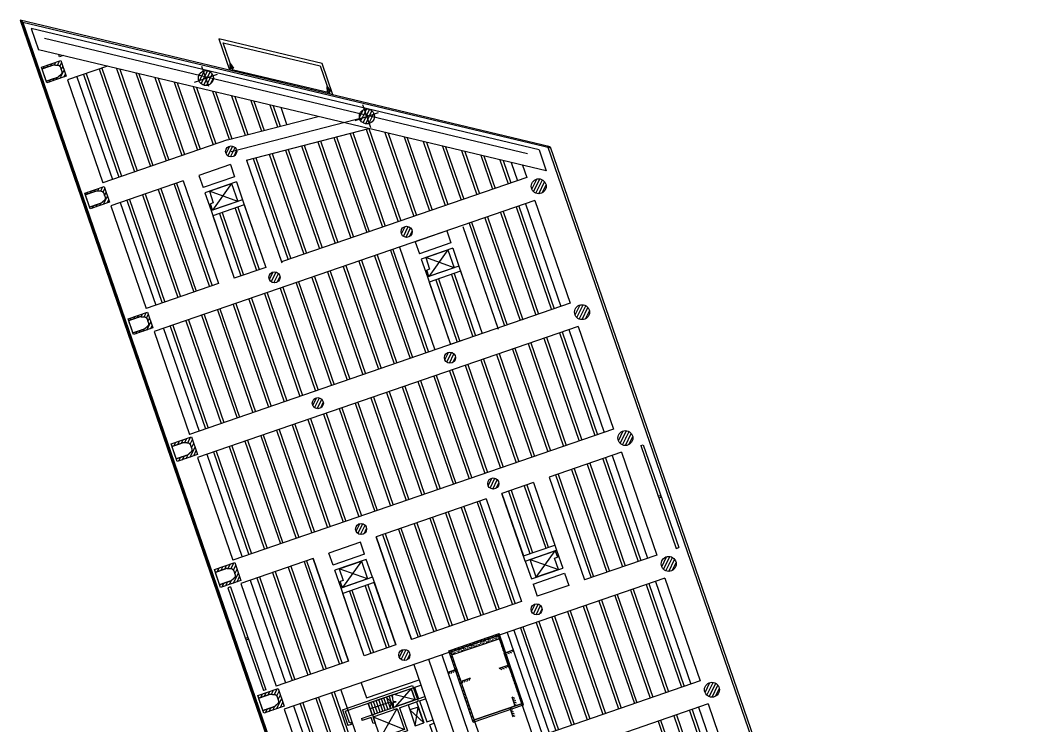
# Model space of a CAD drawing. Extents: x 809435 to 809704, y 818709 to 819364.
# Drawn here: x 809434.7 to 809526.1, y 819300.2 to 819363.8 of the extents above; entities that cross this region are included whole.
import ezdxf

# ---------------------------------------------------------------- set-up
doc = ezdxf.new("R2010")
doc.units = 0
for name, color, linetype in [('Lift', 7, 'Continuous'), ('MAJ025__', 7, 'Continuous'), ('MMH025__', 7, 'Continuous'), ('MMH040_S', 7, 'Continuous'), ('MMH050_', 7, 'Continuous'), ('MMH053__', 7, 'Continuous'), ('MMH060_1', 7, 'Continuous'), ('MMH060__', 7, 'Continuous'), ('MMH280__', 7, 'Continuous'), ('MMH281__', 7, 'Continuous'), ('MMH281_U', 7, 'Continuous'), ('MMH282__', 7, 'Continuous'), ('MMH283__', 7, 'Continuous'), ('MMH296_1', 7, 'Continuous'), ('MMH_050_General_Symbols_(Grouped)', 7, 'Continuous')]:
    doc.layers.add(name, color=color, linetype=linetype)

msp = doc.modelspace()

# ---------------------------------------------------------------- linework, layer by layer
at = {"layer": 'Lift'}
for p, q in [((809482.501, 819352.396), (809434.718, 819363.791)), ((809434.718, 819363.791), (809486.898, 819212.251)), ((809434.941, 819363.604), (809472.739, 819253.832)), ((809482.551, 819352.251), (809434.941, 819363.604)), ((809461.953, 819359.887), (809452.62, 819362.112)), ((809452.62, 819362.112), (809453.586, 819359.309)), ((809462.919, 819357.083), (809461.953, 819359.887)), ((809482.501, 819352.396), (809526.108, 819225.752))]:
    msp.add_line(p, q, dxfattribs=at)
at = {"layer": 'MAJ025__'}
for centre in [(809492.379, 819320.852), (809455.164, 819308.038)]:
    msp.add_circle(centre, 0.104, dxfattribs=at)
at = {"layer": 'MMH025__'}
for p, q in [((809453.874, 819359.24), (809453.005, 819361.764)), ((809453.005, 819361.764), (809461.762, 819359.676)), ((809462.598, 819357.245), (809453.841, 819359.333)), ((809461.762, 819359.676), (809462.631, 819357.152))]:
    msp.add_line(p, q, dxfattribs=at)
for points in [[(809453.667, 819359.38), (809453.646, 819359.902), (809453.95, 819359.478), (809453.667, 819359.38)], [(809462.424, 819357.292), (809462.403, 819357.814), (809462.707, 819357.39), (809462.424, 819357.292)]]:
    msp.add_lwpolyline(points, dxfattribs=at)
for points in [[(809453.646, 819359.902), (809453.95, 819359.478), (809453.667, 819359.38)], [(809462.403, 819357.814), (809462.707, 819357.39), (809462.424, 819357.292)]]:
    msp.add_lwpolyline(points, close=True, dxfattribs=at)
at = {"layer": 'MMH040_S'}
for q in [(809467.789, 819302.685), (809466.276, 819301.706), (809468.071, 819301.866)]:
    msp.add_line((809468.167, 819302.357), q, dxfattribs=at)
at = {"layer": 'MMH050_'}
for p, q in [((809466.248, 819302.278), (809468.421, 819303.026)), ((809467.164, 819301.43), (809466.806, 819302.47)), ((809467.4, 819301.511), (809467.042, 819302.551)), ((809467.637, 819301.593), (809467.278, 819302.633)), ((809467.873, 819301.674), (809467.515, 819302.714)), ((809468.109, 819301.755), (809467.751, 819302.796)), ((809468.208, 819302.236), (809467.988, 819302.877)), ((809468.295, 819302.752), (809468.224, 819302.958)), ((809466.455, 819301.186), (809466.096, 819302.226)), ((809466.691, 819301.267), (809466.333, 819302.307)), ((809466.927, 819301.349), (809466.569, 819302.389)), ((809466.596, 819301.235), (809468.539, 819301.903)), ((809468.346, 819301.837), (809468.223, 819302.193)), ((809468.448, 819302.307), (809468.428, 819302.365))]:
    msp.add_line(p, q, dxfattribs=at)
at = {"layer": 'MMH053__'}
for p, q in [((809478.344, 819306.748), (809479.171, 819307.033)), ((809478.719, 819305.661), (809478.344, 819306.748)), ((809478.344, 819306.748), (809478.592, 819306.627)), ((809478.561, 819306.823), (809478.809, 819306.702)), ((809478.777, 819306.897), (809479.025, 819306.777)), ((809478.994, 819306.972), (809479.242, 819306.851)), ((809474.091, 819305.284), (809473.264, 819304.999)), ((809473.874, 819305.209), (809473.753, 819304.961)), ((809474.091, 819305.284), (809473.97, 819305.036)), ((809474.465, 819304.196), (809474.091, 819305.284)), ((809477.892, 819305.376), (809478.719, 819305.661)), ((809477.892, 819305.376), (809478.14, 819305.256)), ((809478.109, 819305.45), (809478.357, 819305.33)), ((809478.325, 819305.525), (809478.573, 819305.404)), ((809478.541, 819305.6), (809478.789, 819305.479)), ((809473.441, 819305.06), (809473.32, 819304.812)), ((809473.658, 819305.134), (809473.537, 819304.887)), ((809475.291, 819304.481), (809474.465, 819304.196)), ((809474.859, 819304.332), (809474.738, 819304.084)), ((809475.075, 819304.406), (809474.954, 819304.158)), ((809475.291, 819304.481), (809475.17, 819304.233)), ((809474.643, 819304.257), (809474.522, 819304.01)), ((809479.042, 819302.803), (809479.327, 819301.976)), ((809479.042, 819302.803), (809479.29, 819302.682)), ((809479.117, 819302.586), (809479.365, 819302.465)), ((809479.327, 819301.976), (809478.854, 819301.814)), ((809478.854, 819301.814), (809479.139, 819300.987)), ((809478.854, 819301.814), (809479.102, 819301.693)), ((809478.929, 819301.597), (809479.176, 819301.476)), ((809479.191, 819302.371), (809479.439, 819302.25)), ((809479.266, 819302.154), (809479.513, 819302.033)), ((809479.003, 819301.381), (809479.251, 819301.26)), ((809479.078, 819301.164), (809479.325, 819301.043))]:
    msp.add_line(p, q, dxfattribs=at)
at = {"layer": 'MMH060_1'}
for p, q in [((809480.46, 819351.752), (809436.906, 819362.138)), ((809451.717, 819357.824), (809451.097, 819359.625)), ((809450.415, 819358.226), (809452.495, 819358.943)), ((809464.933, 819354.764), (809467.013, 819355.481)), ((809466.331, 819354.082), (809465.615, 819356.163)), ((809453.734, 819351.966), (809465.973, 819355.123)), ((809476.922, 819308.012), (809476.923, 819308.021)), ((809477.108, 819308.055), (809477.109, 819308.063)), ((809477.231, 819308.037), (809477.236, 819308.033)), ((809477.3, 819308.143), (809477.301, 819308.151)), ((809477.344, 819307.986), (809477.347, 819307.979)), ((809477.412, 819307.959), (809477.412, 819307.968)), ((809477.486, 819308.185), (809477.487, 819308.194)), ((809477.551, 819307.969), (809477.552, 819307.977)), ((809477.609, 819308.167), (809477.615, 819308.163)), ((809477.678, 819308.273), (809477.679, 819308.281)), ((809477.722, 819308.116), (809477.726, 819308.109)), ((809477.79, 819308.089), (809477.791, 819308.098)), ((809474.274, 819307.101), (809474.275, 819307.109)), ((809474.46, 819307.143), (809474.461, 819307.152)), ((809474.584, 819307.126), (809474.589, 819307.122)), ((809474.653, 819307.231), (809474.653, 819307.24)), ((809474.696, 819307.074), (809474.7, 819307.067)), ((809474.764, 819307.048), (809474.765, 819307.056)), ((809474.839, 819307.273), (809474.839, 819307.282)), ((809474.904, 819307.057), (809474.904, 819307.066)), ((809474.962, 819307.256), (809474.967, 819307.252)), ((809475.031, 819307.361), (809475.032, 819307.37)), ((809475.075, 819307.204), (809475.078, 819307.197)), ((809475.142, 819307.178), (809475.143, 819307.187)), ((809475.217, 819307.404), (809475.218, 819307.412)), ((809475.282, 819307.187), (809475.283, 819307.196)), ((809475.34, 819307.386), (809475.345, 819307.382)), ((809475.409, 819307.491), (809475.41, 819307.5)), ((809475.453, 819307.335), (809475.456, 819307.327)), ((809475.521, 819307.308), (809475.521, 819307.317)), ((809475.595, 819307.534), (809475.596, 819307.543)), ((809475.66, 819307.318), (809475.661, 819307.326)), ((809475.718, 819307.516), (809475.724, 819307.512)), ((809475.787, 819307.622), (809475.788, 819307.63)), ((809475.831, 819307.465), (809475.834, 819307.458)), ((809475.899, 819307.438), (809475.899, 819307.447)), ((809475.973, 819307.664), (809475.974, 819307.673)), ((809476.038, 819307.448), (809476.039, 819307.457)), ((809476.097, 819307.646), (809476.102, 819307.643)), ((809476.165, 819307.752), (809476.166, 819307.761)), ((809476.209, 819307.595), (809476.213, 819307.588)), ((809476.277, 819307.569), (809476.278, 819307.577)), ((809476.351, 819307.794), (809476.352, 819307.803)), ((809476.416, 819307.578), (809476.417, 819307.587)), ((809476.475, 819307.777), (809476.48, 819307.773)), ((809476.544, 819307.882), (809476.544, 819307.891)), ((809476.587, 819307.725), (809476.591, 819307.718)), ((809476.655, 819307.699), (809476.656, 819307.708)), ((809476.73, 819307.924), (809476.73, 819307.933)), ((809476.795, 819307.708), (809476.795, 819307.717)), ((809476.853, 819307.907), (809476.858, 819307.903)), ((809476.966, 819307.856), (809476.969, 819307.848)), ((809477.033, 819307.829), (809477.034, 819307.838)), ((809477.173, 819307.839), (809477.174, 819307.847)), ((809473.629, 819306.657), (809473.63, 819306.666)), ((809473.704, 819306.883), (809473.705, 819306.891)), ((809473.769, 819306.666), (809473.77, 819306.675)), ((809473.827, 819306.865), (809473.832, 819306.861)), ((809473.896, 819306.97), (809473.897, 819306.979)), ((809473.94, 819306.814), (809473.943, 819306.806)), ((809474.008, 819306.787), (809474.008, 819306.796)), ((809474.082, 819307.013), (809474.083, 819307.022)), ((809474.147, 819306.797), (809474.148, 819306.805)), ((809474.206, 819306.995), (809474.211, 819306.991)), ((809474.318, 819306.944), (809474.322, 819306.937)), ((809474.386, 819306.917), (809474.387, 819306.926)), ((809474.525, 819306.927), (809474.526, 819306.936))]:
    msp.add_line(p, q, dxfattribs=at)
for points in [[(809476.949, 819307.915), (809476.952, 819307.94), (809476.973, 819307.933), (809476.949, 819307.915)], [(809477.002, 819307.993), (809477.01, 819308.044), (809477.041, 819308.01), (809477.003, 819307.993)], [(809477.327, 819308.046), (809477.33, 819308.07), (809477.351, 819308.063), (809477.327, 819308.046)], [(809477.38, 819308.123), (809477.388, 819308.174), (809477.42, 819308.14), (809477.381, 819308.124)], [(809477.508, 819308.041), (809477.51, 819308.065), (809477.532, 819308.058), (809477.508, 819308.041)], [(809477.656, 819307.995), (809477.646, 819308.046), (809477.687, 819308.025), (809477.657, 819307.996)], [(809477.705, 819308.176), (809477.708, 819308.2), (809477.729, 819308.194), (809477.705, 819308.176)], [(809477.759, 819308.253), (809477.767, 819308.304), (809477.798, 819308.271), (809477.759, 819308.254)], [(809477.823, 819308.014), (809477.825, 819308.026), (809477.843, 819308.021)], [(809474.301, 819307.004), (809474.304, 819307.028), (809474.325, 819307.021), (809474.301, 819307.004)], [(809474.355, 819307.081), (809474.363, 819307.132), (809474.394, 819307.099), (809474.356, 819307.082)], [(809474.679, 819307.134), (809474.682, 819307.159), (809474.703, 819307.152), (809474.679, 819307.134)], [(809474.733, 819307.212), (809474.741, 819307.262), (809474.772, 819307.229), (809474.734, 819307.212)], [(809474.86, 819307.129), (809474.863, 819307.154), (809474.884, 819307.147), (809474.86, 819307.129)], [(809475.009, 819307.084), (809474.999, 819307.134), (809475.04, 819307.113), (809475.009, 819307.084)], [(809475.058, 819307.264), (809475.061, 819307.289), (809475.082, 819307.282), (809475.058, 819307.264)], [(809475.111, 819307.342), (809475.119, 819307.392), (809475.15, 819307.359), (809475.112, 819307.342)], [(809475.176, 819307.102), (809475.177, 819307.115), (809475.195, 819307.109)], [(809475.238, 819307.259), (809475.241, 819307.284), (809475.262, 819307.277), (809475.238, 819307.259)], [(809475.387, 819307.214), (809475.377, 819307.264), (809475.418, 819307.243), (809475.388, 819307.214)], [(809475.436, 819307.394), (809475.439, 819307.419), (809475.46, 819307.412), (809475.436, 819307.394)], [(809475.489, 819307.472), (809475.497, 819307.523), (809475.529, 819307.489), (809475.49, 819307.472)], [(809475.554, 819307.232), (809475.555, 819307.245), (809475.573, 819307.239)], [(809475.617, 819307.39), (809475.619, 819307.414), (809475.641, 819307.407), (809475.617, 819307.39)], [(809475.765, 819307.344), (809475.755, 819307.394), (809475.796, 819307.374), (809475.766, 819307.345)], [(809475.814, 819307.525), (809475.817, 819307.549), (809475.838, 819307.542), (809475.814, 819307.525)], [(809475.868, 819307.602), (809475.876, 819307.653), (809475.907, 819307.62), (809475.868, 819307.603)], [(809475.932, 819307.363), (809475.934, 819307.375), (809475.952, 819307.369)], [(809475.995, 819307.52), (809475.998, 819307.544), (809476.019, 819307.537), (809475.995, 819307.52)], [(809476.143, 819307.474), (809476.133, 819307.525), (809476.174, 819307.504), (809476.144, 819307.475)], [(809476.192, 819307.655), (809476.195, 819307.679), (809476.216, 819307.673), (809476.192, 819307.655)], [(809476.246, 819307.733), (809476.254, 819307.783), (809476.285, 819307.75), (809476.247, 819307.733)], [(809476.31, 819307.493), (809476.312, 819307.505), (809476.33, 819307.5)], [(809476.373, 819307.65), (809476.376, 819307.675), (809476.397, 819307.668), (809476.373, 819307.65)], [(809476.522, 819307.605), (809476.512, 819307.655), (809476.552, 819307.634), (809476.522, 819307.605)], [(809476.571, 819307.785), (809476.573, 819307.81), (809476.594, 819307.803), (809476.571, 819307.785)], [(809476.624, 819307.863), (809476.632, 819307.913), (809476.663, 819307.88), (809476.625, 819307.863)], [(809476.689, 819307.623), (809476.69, 819307.636), (809476.708, 819307.63)], [(809476.751, 819307.78), (809476.754, 819307.805), (809476.775, 819307.798), (809476.751, 819307.78)], [(809476.9, 819307.735), (809476.89, 819307.785), (809476.931, 819307.764), (809476.9, 819307.735)], [(809477.067, 819307.753), (809477.068, 819307.766), (809477.086, 819307.76)], [(809477.129, 819307.91), (809477.132, 819307.935), (809477.153, 819307.928), (809477.129, 819307.91)], [(809477.278, 819307.865), (809477.268, 819307.915), (809477.309, 819307.895), (809477.279, 819307.866)], [(809477.445, 819307.884), (809477.446, 819307.896), (809477.464, 819307.89)], [(809473.598, 819306.821), (809473.606, 819306.872), (809473.638, 819306.838), (809473.599, 819306.821)], [(809473.663, 819306.581), (809473.664, 819306.594), (809473.682, 819306.588)], [(809473.726, 819306.738), (809473.728, 819306.763), (809473.75, 819306.756), (809473.726, 819306.738)], [(809473.874, 819306.693), (809473.864, 819306.743), (809473.905, 819306.723), (809473.875, 819306.694)], [(809473.923, 819306.874), (809473.926, 819306.898), (809473.947, 819306.891), (809473.923, 819306.874)], [(809473.977, 819306.951), (809473.985, 819307.002), (809474.016, 819306.968), (809473.977, 819306.951)], [(809474.041, 819306.712), (809474.043, 819306.724), (809474.061, 819306.718)], [(809474.104, 819306.869), (809474.107, 819306.893), (809474.128, 819306.886), (809474.104, 819306.869)], [(809474.252, 819306.823), (809474.242, 819306.873), (809474.283, 819306.853), (809474.253, 819306.824)], [(809474.419, 819306.842), (809474.421, 819306.854), (809474.439, 819306.848)], [(809474.482, 819306.999), (809474.485, 819307.023), (809474.506, 819307.017), (809474.482, 819306.999)], [(809474.631, 819306.953), (809474.621, 819307.004), (809474.661, 819306.983), (809474.631, 819306.954)], [(809474.798, 819306.972), (809474.799, 819306.985), (809474.817, 819306.979)]]:
    msp.add_lwpolyline(points, dxfattribs=at)
at = {"layer": 'MMH060__'}
for p, q in [((809473.358, 819306.952), (809477.897, 819308.515)), ((809476.226, 819307.781), (809476.343, 819307.98)), ((809476.561, 819307.896), (809476.677, 819308.095)), ((809476.895, 819308.011), (809477.012, 819308.21)), ((809477.229, 819308.127), (809477.346, 819308.325)), ((809477.564, 819308.242), (809477.68, 819308.441)), ((809477.804, 819308.325), (809477.897, 819308.515)), ((809480.11, 819302.085), (809477.897, 819308.515)), ((809477.897, 819308.515), (809477.897, 819308.515)), ((809477.919, 819307.991), (809478.012, 819308.181)), ((809477.922, 819308.365), (809477.921, 819308.444)), ((809473.552, 819306.86), (809473.669, 819307.059)), ((809473.886, 819306.976), (809474.003, 819307.174)), ((809474.221, 819307.091), (809474.337, 819307.289)), ((809474.555, 819307.206), (809474.672, 819307.405)), ((809474.889, 819307.321), (809475.006, 819307.52)), ((809475.224, 819307.436), (809475.34, 819307.635)), ((809475.558, 819307.551), (809475.674, 819307.75)), ((809475.892, 819307.666), (809476.009, 819307.865)), ((809478.034, 819307.656), (809478.127, 819307.846)), ((809478.149, 819307.322), (809478.242, 819307.512)), ((809478.264, 819306.988), (809478.357, 819307.178)), ((809475.572, 819300.523), (809473.358, 819306.952)), ((809473.358, 819306.952), (809473.358, 819306.952)), ((809473.358, 819306.952), (809473.358, 819306.952)), ((809473.358, 819306.952), (809473.358, 819306.952)), ((809473.473, 819306.618), (809473.566, 819306.809)), ((809473.566, 819306.809), (809473.566, 819306.809)), ((809473.588, 819306.284), (809473.681, 819306.475)), ((809473.703, 819305.949), (809473.797, 819306.14)), ((809478.379, 819306.653), (809478.472, 819306.844)), ((809478.494, 819306.319), (809478.587, 819306.509)), ((809478.61, 819305.985), (809478.702, 819306.175)), ((809473.818, 819305.615), (809473.912, 819305.806)), ((809473.934, 819305.281), (809474.027, 819305.472)), ((809478.725, 819305.651), (809478.817, 819305.841)), ((809478.84, 819305.316), (809478.932, 819305.506)), ((809474.049, 819304.947), (809474.142, 819305.138)), ((809474.164, 819304.612), (809474.257, 819304.803)), ((809474.279, 819304.278), (809474.372, 819304.469)), ((809478.955, 819304.982), (809479.048, 819305.172)), ((809479.07, 819304.648), (809479.163, 819304.838)), ((809479.185, 819304.313), (809479.278, 819304.504)), ((809474.394, 819303.944), (809474.487, 819304.135)), ((809474.509, 819303.609), (809474.602, 819303.8)), ((809474.624, 819303.275), (809474.717, 819303.466)), ((809479.3, 819303.979), (809479.393, 819304.169)), ((809479.415, 819303.645), (809479.508, 819303.835)), ((809479.53, 819303.311), (809479.623, 819303.501)), ((809474.739, 819302.941), (809474.832, 819303.132)), ((809474.854, 819302.606), (809474.948, 819302.797)), ((809474.97, 819302.272), (809475.063, 819302.463)), ((809479.646, 819302.976), (809479.738, 819303.166)), ((809479.761, 819302.642), (809479.853, 819302.832)), ((809479.876, 819302.308), (809479.968, 819302.498)), ((809475.085, 819301.938), (809475.178, 819302.129)), ((809475.2, 819301.604), (809475.293, 819301.795)), ((809475.572, 819300.523), (809480.11, 819302.085)), ((809480.032, 819302.059), (809480.084, 819302.163)), ((809475.315, 819301.269), (809475.408, 819301.46)), ((809475.43, 819300.935), (809475.523, 819301.126)), ((809475.545, 819300.601), (809475.638, 819300.792))]:
    msp.add_line(p, q, dxfattribs=at)
at = {"layer": 'MMH280__'}
for p, q in [((809481.468, 819348.824), (809481.467, 819348.824)), ((809485.375, 819337.478), (809485.374, 819337.478)), ((809485.375, 819337.478), (809485.374, 819337.478)), ((809489.281, 819326.131), (809489.28, 819326.132)), ((809489.281, 819326.131), (809489.28, 819326.132)), ((809480.686, 819315.187), (809482.956, 819315.968)), ((809482.956, 819315.968), (809483.151, 819315.401)), ((809481.24, 819313.579), (809480.686, 819315.187)), ((809493.188, 819314.785), (809493.187, 819314.786)), ((809493.188, 819314.785), (809493.187, 819314.786)), ((809493.188, 819314.785), (809493.187, 819314.786)), ((809483.24, 819314.268), (809481.24, 819313.579)), ((809468.412, 819303.023), (809469.978, 819303.562)), ((809469.978, 819303.562), (809470.336, 819302.522)), ((809497.095, 819303.439), (809497.094, 819303.439)), ((809497.095, 819303.439), (809497.094, 819303.439)), ((809470.336, 819302.522), (809468.539, 819301.903))]:
    msp.add_line(p, q, dxfattribs=at)
for points in [[(809451.769, 819348.381), (809453.769, 819349.07), (809454.323, 819347.462), (809452.054, 819346.681), (809451.858, 819347.248)], [(809451.769, 819348.381), (809452.127, 819347.341), (809451.858, 819347.248)], [(809471.277, 819342.407), (809473.277, 819343.095), (809473.831, 819341.488), (809471.562, 819340.706), (809471.366, 819341.274)], [(809471.277, 819342.407), (809471.635, 819341.366), (809471.366, 819341.274)], [(809483.24, 819314.268), (809482.882, 819315.308), (809483.151, 819315.401)], [(809463.49, 819314.342), (809465.49, 819315.031), (809466.043, 819313.424), (809463.774, 819312.642), (809463.579, 819313.209)], [(809463.49, 819314.342), (809463.848, 819313.302), (809463.579, 819313.209)]]:
    msp.add_lwpolyline(points, dxfattribs=at)
for points in [[(809466.543, 819301.005), (809468.718, 819301.754), (809469.369, 819299.863), (809467.195, 819299.114)], [(809470.343, 819300.198), (809471.1, 819300.458), (809470.611, 819301.877), (809469.855, 819301.616)]]:
    msp.add_lwpolyline(points, close=True, dxfattribs=at)
at = {"layer": 'MMH281__'}
for points in [[(809436.678, 819359.419), (809437.019, 819359.536), (809437.359, 819359.653), (809437.699, 819359.771)], [(809437.069, 819358.285), (809436.939, 819358.663), (809436.809, 819359.041), (809436.678, 819359.419)], [(809437.699, 819359.771), (809437.856, 819359.761), (809438.013, 819359.752), (809438.169, 819359.743)], [(809438.169, 819359.743), (809438.219, 819359.7), (809438.268, 819359.656), (809438.317, 819359.613)], [(809438.317, 819359.613), (809438.371, 819359.456), (809438.426, 819359.298), (809438.48, 819359.14)], [(809438.48, 819359.14), (809438.468, 819359.076), (809438.455, 819359.012), (809438.443, 819358.947)], [(809438.09, 819358.636), (809437.749, 819358.519), (809437.409, 819358.402), (809437.069, 819358.285)], [(809438.443, 819358.947), (809438.325, 819358.844), (809438.208, 819358.74), (809438.09, 819358.636)], [(809440.585, 819348.073), (809440.925, 819348.19), (809441.266, 819348.307), (809441.606, 819348.424)], [(809441.606, 819348.424), (809441.763, 819348.415), (809441.919, 819348.406), (809442.076, 819348.397)], [(809442.076, 819348.397), (809442.125, 819348.353), (809442.175, 819348.31), (809442.224, 819348.267)], [(809442.224, 819348.267), (809442.278, 819348.109), (809442.332, 819347.952), (809442.387, 819347.794)], [(809440.976, 819346.938), (809440.846, 819347.317), (809440.715, 819347.695), (809440.585, 819348.073)], [(809441.997, 819347.29), (809441.656, 819347.173), (809441.316, 819347.055), (809440.976, 819346.938)], [(809442.35, 819347.601), (809442.232, 819347.497), (809442.114, 819347.394), (809441.997, 819347.29)], [(809442.387, 819347.794), (809442.374, 819347.73), (809442.362, 819347.666), (809442.35, 819347.601)], [(809444.492, 819336.727), (809444.832, 819336.844), (809445.172, 819336.961), (809445.513, 819337.078)], [(809444.883, 819335.592), (809444.753, 819335.97), (809444.622, 819336.348), (809444.492, 819336.727)], [(809445.513, 819337.078), (809445.669, 819337.069), (809445.826, 819337.06), (809445.983, 819337.05)], [(809445.983, 819337.05), (809446.032, 819337.007), (809446.081, 819336.964), (809446.131, 819336.921)], [(809446.131, 819336.921), (809446.185, 819336.763), (809446.239, 819336.606), (809446.293, 819336.448)], [(809446.293, 819336.448), (809446.281, 819336.384), (809446.269, 819336.319), (809446.257, 819336.255)], [(809445.903, 819335.943), (809445.563, 819335.826), (809445.223, 819335.709), (809444.883, 819335.592)], [(809446.257, 819336.255), (809446.139, 819336.151), (809446.021, 819336.047), (809445.903, 819335.943)], [(809448.399, 819325.38), (809448.739, 819325.498), (809449.079, 819325.615), (809449.419, 819325.732)], [(809448.79, 819324.246), (809448.659, 819324.624), (809448.529, 819325.002), (809448.399, 819325.38)], [(809449.419, 819325.732), (809449.576, 819325.723), (809449.733, 819325.713), (809449.89, 819325.704)], [(809449.89, 819325.704), (809449.939, 819325.661), (809449.988, 819325.618), (809450.037, 819325.575)], [(809450.037, 819325.575), (809450.092, 819325.417), (809450.146, 819325.259), (809450.2, 819325.102)], [(809449.81, 819324.597), (809449.47, 819324.48), (809449.13, 819324.363), (809448.79, 819324.246)], [(809450.164, 819324.909), (809450.046, 819324.805), (809449.928, 819324.701), (809449.81, 819324.597)], [(809450.2, 819325.102), (809450.188, 819325.037), (809450.176, 819324.973), (809450.164, 819324.909)], [(809452.306, 819314.034), (809452.646, 819314.151), (809452.986, 819314.269), (809453.326, 819314.386)], [(809453.326, 819314.386), (809453.483, 819314.376), (809453.64, 819314.367), (809453.797, 819314.358)], [(809453.797, 819314.358), (809453.846, 819314.315), (809453.895, 819314.272), (809453.944, 819314.228)], [(809452.696, 819312.9), (809452.566, 819313.278), (809452.436, 819313.656), (809452.306, 819314.034)], [(809454.07, 819313.562), (809453.953, 819313.459), (809453.835, 819313.355), (809453.717, 819313.251)], [(809453.944, 819314.228), (809453.999, 819314.071), (809454.053, 819313.913), (809454.107, 819313.756)], [(809454.107, 819313.756), (809454.095, 819313.691), (809454.083, 819313.627), (809454.07, 819313.562)], [(809453.717, 819313.251), (809453.377, 819313.134), (809453.037, 819313.017), (809452.696, 819312.9)], [(809456.213, 819302.688), (809456.553, 819302.805), (809456.893, 819302.922), (809457.233, 819303.039)], [(809456.603, 819301.553), (809456.473, 819301.932), (809456.343, 819302.31), (809456.213, 819302.688)], [(809457.233, 819303.039), (809457.39, 819303.03), (809457.547, 819303.021), (809457.703, 819303.012)], [(809457.703, 819303.012), (809457.753, 819302.968), (809457.802, 819302.925), (809457.851, 819302.882)], [(809457.851, 819302.882), (809457.905, 819302.724), (809457.96, 819302.567), (809458.014, 819302.409)], [(809457.624, 819301.905), (809457.284, 819301.788), (809456.943, 819301.671), (809456.603, 819301.553)], [(809457.977, 819302.216), (809457.859, 819302.112), (809457.742, 819302.009), (809457.624, 819301.905)], [(809458.014, 819302.409), (809458.002, 819302.345), (809457.989, 819302.281), (809457.977, 819302.216)]]:
    msp.add_open_spline(points, degree=2, dxfattribs=at)
at = {"layer": 'MMH281_U'}
for p, q in [((809438.067, 819359.749), (809438.247, 819360.118)), ((809436.817, 819359.467), (809436.91, 819359.657)), ((809437.151, 819359.582), (809437.244, 819359.773)), ((809437.485, 819359.697), (809437.578, 819359.888)), ((809437.797, 819359.765), (809437.913, 819360.003)), ((809438.29, 819359.637), (809438.449, 819359.961)), ((809438.32, 819358.557), (809438.679, 819359.292)), ((809438.416, 819359.325), (809438.564, 819359.627)), ((809450.862, 819358.266), (809451.341, 819359.248)), ((809451.038, 819358.057), (809451.615, 819359.24)), ((809451.259, 819357.94), (809451.842, 819359.135)), ((809437.071, 819358.278), (809437.076, 819358.287)), ((809437.317, 819358.211), (809437.41, 819358.402)), ((809437.651, 819358.326), (809437.744, 819358.517)), ((809437.986, 819358.441), (809438.079, 819358.632)), ((809438.654, 819358.672), (809438.794, 819358.958)), ((809450.791, 819358.691), (809450.966, 819359.049)), ((809451.525, 819357.915), (809452.026, 819358.941)), ((809451.871, 819358.054), (809452.129, 819358.582)), ((809465.309, 819355.015), (809465.65, 819355.713)), ((809465.44, 819354.712), (809465.968, 819355.795)), ((809465.635, 819354.541), (809466.223, 819355.748)), ((809465.872, 819354.457), (809466.436, 819355.613)), ((809466.158, 819354.474), (809466.597, 819355.374)), ((809453.275, 819351.769), (809453.606, 819352.447)), ((809453.45, 819351.557), (809453.881, 819352.441)), ((809453.686, 819351.47), (809454.096, 819352.311)), ((809454, 819351.544), (809454.23, 819352.015)), ((809480.846, 819348.569), (809481.286, 819349.472)), ((809481.008, 819348.331), (809481.573, 819349.489)), ((809481.221, 819348.198), (809481.81, 819349.406)), ((809481.477, 819348.152), (809482.004, 819349.232)), ((809440.724, 819348.121), (809440.817, 819348.311)), ((809441.058, 819348.236), (809441.151, 819348.426)), ((809441.392, 819348.351), (809441.485, 819348.541)), ((809441.703, 819348.419), (809441.82, 819348.657)), ((809441.974, 819348.403), (809442.154, 819348.772)), ((809442.197, 819348.29), (809442.355, 819348.615)), ((809442.323, 819347.978), (809442.47, 819348.28)), ((809481.796, 819348.237), (809482.134, 819348.929)), ((809441.892, 819347.095), (809441.985, 819347.286)), ((809442.227, 819347.21), (809442.586, 819347.946)), ((809442.561, 819347.325), (809442.701, 819347.612)), ((809440.978, 819346.932), (809440.983, 819346.941)), ((809441.224, 819346.865), (809441.317, 819347.056)), ((809441.558, 819346.98), (809441.651, 819347.171)), ((809469.096, 819344.525), (809469.426, 819345.203)), ((809469.27, 819344.313), (809469.701, 819345.197)), ((809469.506, 819344.226), (809469.916, 819345.067)), ((809469.82, 819344.3), (809470.05, 819344.771)), ((809457.182, 819340.423), (809457.512, 819341.1)), ((809457.357, 819340.211), (809457.788, 819341.095)), ((809457.592, 819340.124), (809458.003, 819340.965)), ((809457.906, 819340.197), (809458.136, 819340.669)), ((809484.753, 819337.223), (809485.193, 819338.126)), ((809484.914, 819336.984), (809485.479, 819338.143)), ((809445.299, 819337.005), (809445.392, 819337.195)), ((809445.61, 819337.072), (809445.726, 819337.31)), ((809445.881, 819337.056), (809446.061, 819337.425)), ((809446.104, 819336.944), (809446.262, 819337.268)), ((809485.128, 819336.851), (809485.717, 819338.059)), ((809485.383, 819336.805), (809485.91, 819337.886)), ((809485.703, 819336.89), (809486.041, 819337.583)), ((809444.63, 819336.774), (809444.723, 819336.965)), ((809444.965, 819336.889), (809445.058, 819337.08)), ((809446.134, 819335.864), (809446.492, 819336.6)), ((809446.23, 819336.632), (809446.377, 819336.934)), ((809444.885, 819335.585), (809444.889, 819335.594)), ((809445.131, 819335.519), (809445.224, 819335.709)), ((809445.465, 819335.634), (809445.558, 819335.825)), ((809445.799, 819335.749), (809445.892, 819335.94)), ((809446.468, 819335.979), (809446.607, 819336.265)), ((809473.002, 819333.179), (809473.333, 819333.856)), ((809473.177, 819332.967), (809473.608, 819333.851)), ((809473.413, 819332.88), (809473.823, 819333.721)), ((809473.727, 819332.953), (809473.957, 819333.425)), ((809461.089, 819329.077), (809461.419, 819329.754)), ((809461.263, 819328.865), (809461.695, 819329.749)), ((809461.499, 819328.778), (809461.909, 819329.619)), ((809461.813, 819328.851), (809462.043, 819329.323)), ((809449.826, 819325.708), (809450.077, 819326.223)), ((809488.659, 819325.877), (809489.1, 819326.779)), ((809488.821, 819325.638), (809489.386, 819326.797)), ((809489.034, 819325.505), (809489.624, 819326.713)), ((809489.29, 819325.459), (809489.817, 819326.54)), ((809489.61, 819325.544), (809489.948, 819326.237)), ((809448.348, 819325.529), (809448.405, 819325.647)), ((809448.584, 819325.444), (809448.739, 819325.762)), ((809448.919, 819325.559), (809449.074, 819325.877)), ((809449.253, 819325.675), (809449.408, 819325.992)), ((809449.555, 819325.724), (809449.742, 819326.107)), ((809450.026, 819324.407), (809450.477, 819325.334)), ((809450.038, 819325.573), (809450.247, 819326.002)), ((809450.153, 819325.239), (809450.362, 819325.668)), ((809449.357, 819324.177), (809449.512, 819324.495)), ((809449.691, 819324.292), (809449.863, 819324.644)), ((809450.36, 819324.522), (809450.593, 819324.999)), ((809450.694, 819324.637), (809450.708, 819324.665)), ((809448.808, 819324.192), (809448.843, 819324.264)), ((809449.023, 819324.062), (809449.178, 819324.379)), ((809476.909, 819321.833), (809477.24, 819322.51)), ((809477.084, 819321.621), (809477.515, 819322.505)), ((809477.32, 819321.534), (809477.73, 819322.375)), ((809477.633, 819321.607), (809477.864, 819322.079)), ((809464.996, 819317.731), (809465.326, 819318.408)), ((809465.17, 819317.518), (809465.601, 819318.403)), ((809465.406, 819317.432), (809465.816, 819318.273)), ((809465.72, 819317.505), (809465.95, 819317.977)), ((809492.566, 819314.53), (809493.007, 819315.433)), ((809492.728, 819314.292), (809493.293, 819315.45)), ((809492.941, 819314.159), (809493.53, 819315.367)), ((809452.491, 819314.098), (809452.646, 819314.416)), ((809452.826, 819314.213), (809452.98, 819314.531)), ((809453.16, 819314.328), (809453.315, 819314.646)), ((809453.462, 819314.378), (809453.649, 819314.761)), ((809453.732, 819314.362), (809453.983, 819314.876)), ((809453.945, 819314.227), (809454.154, 819314.656)), ((809493.197, 819314.113), (809493.724, 819315.193)), ((809493.517, 819314.198), (809493.854, 819314.891)), ((809452.254, 819314.183), (809452.312, 819314.301)), ((809453.932, 819313.061), (809454.384, 819313.987)), ((809454.06, 819313.893), (809454.269, 819314.322)), ((809454.267, 819313.176), (809454.499, 819313.653)), ((809452.715, 819312.846), (809452.75, 819312.918)), ((809452.929, 819312.715), (809453.084, 819313.033)), ((809453.264, 819312.831), (809453.419, 819313.148)), ((809453.598, 819312.946), (809453.77, 819313.297)), ((809454.601, 819313.291), (809454.614, 819313.319)), ((809480.816, 819310.487), (809481.146, 819311.164)), ((809480.991, 819310.274), (809481.422, 819311.159)), ((809481.226, 819310.187), (809481.637, 819311.028)), ((809481.54, 819310.261), (809481.77, 819310.733)), ((809468.903, 819306.385), (809469.233, 819307.062)), ((809469.077, 819306.172), (809469.508, 819307.056)), ((809469.313, 819306.085), (809469.723, 819306.926)), ((809469.627, 819306.159), (809469.857, 819306.63)), ((809457.369, 819303.031), (809457.556, 819303.415)), ((809457.639, 819303.015), (809457.89, 819303.53)), ((809496.473, 819303.184), (809496.913, 819304.087)), ((809496.635, 819302.946), (809497.2, 819304.104)), ((809496.848, 819302.813), (809497.437, 819304.021)), ((809497.104, 819302.767), (809497.631, 819303.847)), ((809497.423, 819302.852), (809497.761, 819303.544)), ((809456.161, 819302.837), (809456.219, 819302.955)), ((809456.398, 819302.752), (809456.553, 819303.07)), ((809456.732, 819302.867), (809456.887, 819303.185)), ((809457.067, 819302.982), (809457.222, 819303.3)), ((809457.839, 819301.715), (809458.291, 819302.641)), ((809457.852, 819302.881), (809458.061, 819303.31)), ((809457.967, 819302.546), (809458.176, 819302.975)), ((809456.622, 819301.5), (809456.657, 819301.572)), ((809456.836, 819301.369), (809456.991, 819301.687)), ((809457.171, 819301.484), (809457.326, 819301.802)), ((809457.505, 819301.599), (809457.676, 819301.951)), ((809458.173, 819301.83), (809458.406, 819302.307)), ((809458.508, 819301.945), (809458.521, 819301.973))]:
    msp.add_line(p, q, dxfattribs=at)
for points in [[(809436.63, 819359.561), (809438.379, 819360.163), (809438.867, 819358.745), (809437.118, 819358.143)], [(809440.536, 819348.215), (809442.286, 819348.817), (809442.774, 819347.399), (809441.025, 819346.796)], [(809444.443, 819336.869), (809446.192, 819337.471), (809446.681, 819336.053), (809444.932, 819335.45)], [(809448.317, 819325.617), (809450.161, 819326.252), (809450.715, 819324.644), (809448.871, 819324.009)], [(809452.224, 819314.271), (809454.068, 819314.905), (809454.622, 819313.298), (809452.778, 819312.663)], [(809456.131, 819302.924), (809457.975, 819303.559), (809458.528, 819301.952), (809456.685, 819301.317)]]:
    msp.add_lwpolyline(points, close=True, dxfattribs=at)
for centre, radius in [((809451.455, 819358.585), 0.675), ((809465.973, 819355.123), 0.675), ((809453.734, 819351.966), 0.5), ((809481.468, 819348.824), 0.675), ((809469.555, 819344.722), 0.5), ((809457.641, 819340.62), 0.5), ((809485.375, 819337.478), 0.675), ((809473.461, 819333.376), 0.5), ((809461.548, 819329.273), 0.5), ((809489.282, 819326.132), 0.675), ((809477.368, 819322.029), 0.5), ((809465.455, 819317.927), 0.5), ((809493.189, 819314.785), 0.675), ((809481.275, 819310.683), 0.5), ((809469.361, 819306.581), 0.5), ((809497.095, 819303.439), 0.675)]:
    msp.add_circle(centre, radius, dxfattribs=at)
at = {"layer": 'MMH282__'}
for p, q in [((809434.834, 819363.763), (809472.692, 819253.815)), ((809481.496, 819352.122), (809435.695, 819363.044)), ((809435.695, 819363.044), (809436.35, 819361.14)), ((809482.151, 819350.218), (809436.35, 819361.14)), ((809438.265, 819360.494), (809438.194, 819360.7)), ((809438.589, 819360.606), (809438.265, 819360.494)), ((809442.582, 819359.654), (809438.981, 819358.414)), ((809441.841, 819359.399), (809445.032, 819350.133)), ((809442.078, 819359.48), (809445.268, 819350.214)), ((809443.408, 819359.457), (809446.45, 819350.621)), ((809443.696, 819359.388), (809446.687, 819350.703)), ((809438.981, 819358.414), (809442.172, 819349.148)), ((809440.423, 819358.911), (809443.614, 819349.644)), ((809440.659, 819358.992), (809443.85, 819349.726)), ((809445.136, 819359.045), (809447.868, 819351.11)), ((809445.424, 819358.976), (809448.105, 819351.191)), ((809446.864, 819358.633), (809449.287, 819351.598)), ((809447.153, 819358.564), (809449.523, 819351.679)), ((809448.593, 819358.22), (809450.705, 819352.086)), ((809448.881, 819358.152), (809450.941, 819352.168)), ((809450.321, 819357.808), (809452.123, 819352.575)), ((809450.609, 819357.74), (809452.36, 819352.656)), ((809452.049, 819357.396), (809453.542, 819353.063)), ((809452.338, 819357.327), (809453.788, 819353.116)), ((809453.778, 819356.984), (809455.002, 819353.429)), ((809454.066, 819356.915), (809455.245, 819353.492)), ((809455.506, 819356.572), (809456.459, 819353.805)), ((809455.794, 819356.503), (809456.702, 819353.867)), ((809457.235, 819356.16), (809457.916, 819354.18)), ((809457.523, 819356.091), (809458.159, 819354.243)), ((809453.417, 819353.02), (809461.576, 819355.124)), ((809455.113, 819351.186), (809466.153, 819354.033)), ((809464.706, 819353.66), (809467.613, 819345.217)), ((809465.92, 819353.973), (809468.795, 819345.624)), ((809466.164, 819354.03), (809469.031, 819345.705)), ((809467.605, 819353.687), (809470.213, 819346.112)), ((809453.417, 819353.02), (809442.172, 819349.148)), ((809461.549, 819352.845), (809464.54, 819344.158)), ((809461.791, 819352.908), (809464.776, 819344.24)), ((809463.006, 819353.221), (809465.958, 819344.647)), ((809463.248, 819353.284), (809466.194, 819344.728)), ((809464.463, 819353.597), (809467.376, 819345.135)), ((809467.893, 819353.618), (809470.449, 819346.193)), ((809469.333, 819353.275), (809471.631, 819346.6)), ((809469.621, 819353.206), (809471.868, 819346.682)), ((809471.061, 819352.863), (809473.049, 819347.089)), ((809471.349, 819352.794), (809473.286, 819347.17)), ((809458.635, 819352.094), (809461.703, 819343.182)), ((809458.877, 819352.156), (809461.94, 819343.263)), ((809460.092, 819352.47), (809463.121, 819343.67)), ((809460.334, 819352.532), (809463.358, 819343.752)), ((809472.79, 819352.45), (809474.468, 819347.577)), ((809473.078, 819352.382), (809474.704, 819347.658)), ((809474.518, 819352.038), (809475.886, 819348.065)), ((809474.806, 819351.97), (809476.122, 819348.147)), ((809481.496, 819352.122), (809482.151, 819350.218)), ((809482.271, 819352.451), (809519.432, 819244.527)), ((809455.113, 819351.186), (809458.276, 819342.002)), ((809455.72, 819351.342), (809458.867, 819342.205)), ((809455.963, 819351.405), (809459.103, 819342.286)), ((809457.178, 819351.718), (809460.285, 819342.693)), ((809457.42, 819351.781), (809460.521, 819342.775)), ((809476.246, 819351.626), (809477.304, 819348.554)), ((809476.534, 819351.557), (809477.541, 819348.635)), ((809477.975, 819351.214), (809478.723, 819349.042)), ((809478.263, 819351.145), (809478.959, 819349.123)), ((809453.667, 819350.779), (809450.83, 819349.803)), ((809453.667, 819350.779), (809454.041, 819349.692)), ((809480.02, 819350.726), (809480.401, 819349.62)), ((809442.334, 819349.204), (809442.172, 819349.148)), ((809449.412, 819349.314), (809442.888, 819347.068)), ((809448.821, 819349.111), (809452.012, 819339.845)), ((809449.412, 819349.314), (809452.603, 819340.048)), ((809450.83, 819349.803), (809451.205, 819348.715)), ((809454.041, 819349.692), (809451.205, 819348.715)), ((809454.204, 819349.219), (809451.367, 819348.243)), ((809454.204, 819349.219), (809454.757, 819347.612)), ((809480.401, 819349.62), (809458.276, 819342.002)), ((809447.166, 819348.541), (809450.357, 819339.275)), ((809447.403, 819348.622), (809450.593, 819339.356)), ((809448.585, 819349.029), (809451.775, 819339.763)), ((809451.367, 819348.243), (809451.921, 819346.635)), ((809444.33, 819347.564), (809447.52, 819338.298)), ((809444.566, 819347.646), (809447.757, 819338.38)), ((809445.748, 819348.053), (809448.939, 819338.787)), ((809445.985, 819348.134), (809449.175, 819338.868)), ((809481.117, 819347.54), (809446.795, 819335.722)), ((809454.757, 819347.612), (809451.921, 819346.635)), ((809481.117, 819347.54), (809484.308, 819338.274)), ((809442.888, 819347.068), (809446.078, 819337.802)), ((809454.92, 819347.139), (809452.084, 819346.162)), ((809452.675, 819346.366), (809454.612, 819340.74)), ((809452.911, 819346.447), (809454.848, 819340.821)), ((809454.093, 819346.854), (809456.03, 819341.228)), ((809454.329, 819346.936), (809456.266, 819341.31)), ((809454.92, 819347.139), (809456.857, 819341.513)), ((809478.02, 819346.474), (809481.211, 819337.207)), ((809478.257, 819346.555), (809481.447, 819337.289)), ((809479.439, 819346.962), (809482.629, 819337.696)), ((809479.675, 819347.043), (809482.866, 819337.777)), ((809452.084, 819346.162), (809454.021, 819340.537)), ((809475.184, 819345.497), (809478.375, 819336.231)), ((809475.42, 819345.578), (809478.611, 819336.312)), ((809476.602, 819345.985), (809479.793, 819336.719)), ((809476.839, 819346.067), (809480.029, 819336.8)), ((809473.175, 819344.805), (809470.338, 819343.828)), ((809473.175, 819344.805), (809473.549, 819343.718)), ((809474.621, 819345.211), (809477.784, 819336.027)), ((809470.338, 819343.828), (809470.713, 819342.741)), ((809473.549, 819343.718), (809470.713, 819342.741)), ((809468.093, 819343.055), (809471.283, 819333.789)), ((809468.329, 819343.136), (809471.519, 819333.87)), ((809468.92, 819343.34), (809472.11, 819334.074)), ((809473.712, 819343.245), (809470.875, 819342.268)), ((809473.712, 819343.245), (809474.265, 819341.637)), ((809465.256, 819342.078), (809468.447, 819332.812)), ((809465.492, 819342.16), (809468.683, 819332.894)), ((809466.674, 819342.567), (809469.865, 819333.301)), ((809466.911, 819342.648), (809470.101, 819333.382)), ((809470.875, 819342.268), (809471.429, 819340.661)), ((809456.857, 819341.513), (809454.021, 819340.537)), ((809462.419, 819341.102), (809465.61, 819331.836)), ((809462.656, 819341.183), (809465.846, 819331.917)), ((809463.838, 819341.59), (809467.028, 819332.324)), ((809464.074, 819341.671), (809467.265, 819332.405)), ((809474.265, 819341.637), (809471.429, 819340.661)), ((809474.428, 819341.165), (809471.592, 819340.188)), ((809473.601, 819340.88), (809475.538, 819335.254)), ((809473.837, 819340.961), (809475.774, 819335.335)), ((809474.428, 819341.165), (809476.365, 819335.539)), ((809452.603, 819340.048), (809446.078, 819337.802)), ((809459.583, 819340.125), (809462.773, 819330.859)), ((809459.819, 819340.206), (809463.01, 819330.94)), ((809461.001, 819340.613), (809464.192, 819331.347)), ((809461.238, 819340.695), (809464.428, 819331.429)), ((809471.592, 819340.188), (809473.529, 819334.562)), ((809472.183, 819340.392), (809474.12, 819334.766)), ((809472.419, 819340.473), (809474.356, 819334.847)), ((809456.746, 819339.148), (809459.937, 819329.882)), ((809456.983, 819339.23), (809460.173, 819329.964)), ((809458.165, 819339.637), (809461.355, 819330.37)), ((809458.401, 819339.718), (809461.592, 819330.452)), ((809484.308, 819338.274), (809449.985, 819326.456)), ((809453.91, 819338.172), (809457.1, 819328.905)), ((809454.146, 819338.253), (809457.337, 819328.987)), ((809455.328, 819338.66), (809458.519, 819329.394)), ((809455.564, 819338.741), (809458.755, 819329.475)), ((809451.073, 819337.195), (809454.264, 819327.929)), ((809451.31, 819337.276), (809454.5, 819328.01)), ((809452.491, 819337.683), (809455.682, 819328.417)), ((809452.728, 819337.765), (809455.918, 819328.498)), ((809448.473, 819336.3), (809451.664, 819327.033)), ((809449.655, 819336.706), (809452.846, 819327.44)), ((809449.891, 819336.788), (809453.082, 819327.522)), ((809446.795, 819335.722), (809449.985, 819326.456)), ((809448.237, 819336.218), (809451.427, 819326.952)), ((809485.024, 819336.194), (809450.702, 819324.375)), ((809476.365, 819335.539), (809473.529, 819334.562)), ((809483.346, 819335.616), (809486.536, 819326.35)), ((809483.582, 819335.697), (809486.773, 819326.431)), ((809485.024, 819336.194), (809488.214, 819326.927)), ((809480.509, 819334.639), (809483.7, 819325.373)), ((809480.745, 819334.72), (809483.936, 819325.454)), ((809481.927, 819335.127), (809485.118, 819325.861)), ((809482.164, 819335.209), (809485.354, 819325.943)), ((809477.672, 819333.662), (809480.863, 819324.396)), ((809477.909, 819333.744), (809481.099, 819324.478)), ((809479.091, 819334.151), (809482.281, 819324.885)), ((809479.327, 819334.232), (809482.518, 819324.966)), ((809474.836, 819332.686), (809478.026, 819323.419)), ((809475.072, 819332.767), (809478.263, 819323.501)), ((809476.254, 819333.174), (809479.445, 819323.908)), ((809476.491, 819333.255), (809479.681, 819323.989)), ((809471.999, 819331.709), (809475.19, 819322.443)), ((809472.236, 819331.79), (809475.426, 819322.524)), ((809473.418, 819332.197), (809476.608, 819322.931)), ((809473.654, 819332.279), (809476.845, 819323.012)), ((809469.399, 819330.814), (809472.59, 819321.547)), ((809470.581, 819331.22), (809473.772, 819321.954)), ((809470.817, 819331.302), (809474.008, 819322.036)), ((809467.745, 819330.244), (809470.935, 819320.978)), ((809467.981, 819330.325), (809471.171, 819321.059)), ((809469.163, 819330.732), (809472.353, 819321.466)), ((809464.908, 819329.267), (809468.099, 819320.001)), ((809465.144, 819329.348), (809468.335, 819320.082)), ((809466.326, 819329.755), (809469.517, 819320.489)), ((809466.563, 819329.837), (809469.753, 819320.571)), ((809462.071, 819328.29), (809465.262, 819319.024)), ((809462.308, 819328.372), (809465.498, 819319.106)), ((809463.49, 819328.779), (809466.68, 819319.513)), ((809463.726, 819328.86), (809466.917, 819319.594)), ((809459.235, 819327.314), (809462.425, 819318.048)), ((809459.471, 819327.395), (809462.662, 819318.129)), ((809460.653, 819327.802), (809463.844, 819318.536)), ((809460.89, 819327.883), (809464.08, 819318.617)), ((809488.214, 819326.927), (809453.892, 819315.109)), ((809456.398, 819326.337), (809459.589, 819317.071)), ((809456.635, 819326.418), (809459.825, 819317.152)), ((809457.817, 819326.825), (809461.007, 819317.559)), ((809458.053, 819326.907), (809461.244, 819317.641)), ((809453.562, 819325.36), (809456.752, 819316.094)), ((809453.798, 819325.442), (809456.989, 819316.176)), ((809454.98, 819325.849), (809458.171, 819316.583)), ((809455.216, 819325.93), (809458.407, 819316.664)), ((809490.666, 819325.445), (809490.902, 819325.526)), ((809490.666, 819325.445), (809493.856, 819316.179)), ((809490.902, 819325.526), (809494.093, 819316.26)), ((809452.143, 819324.872), (809455.334, 819315.606)), ((809452.38, 819324.953), (809455.57, 819315.687)), ((809488.931, 819324.847), (809482.406, 819322.601)), ((809488.931, 819324.847), (809492.121, 819315.581)), ((809450.702, 819324.375), (809453.892, 819315.109)), ((809485.834, 819323.781), (809489.025, 819314.515)), ((809486.071, 819323.862), (809489.261, 819314.596)), ((809487.252, 819324.269), (809490.443, 819315.003)), ((809487.489, 819324.351), (809490.679, 819315.085)), ((809482.406, 819322.601), (809485.597, 819313.335)), ((809482.998, 819322.804), (809486.188, 819313.538)), ((809483.234, 819322.886), (809486.425, 819313.62)), ((809484.416, 819323.293), (809487.606, 819314.027)), ((809484.652, 819323.374), (809487.843, 819314.108)), ((809480.988, 819322.112), (809478.151, 819321.136)), ((809480.161, 819321.828), (809482.098, 819316.202)), ((809480.397, 819321.909), (809482.335, 819316.283)), ((809480.988, 819322.112), (809482.925, 819316.487)), ((809478.151, 819321.136), (809480.089, 819315.51)), ((809478.743, 819321.339), (809480.68, 819315.713)), ((809478.979, 819321.421), (809480.916, 819315.795)), ((809476.733, 819320.647), (809466.806, 819317.229)), ((809474.488, 819319.874), (809477.678, 819310.608)), ((809474.724, 819319.956), (809477.915, 819310.69)), ((809475.906, 819320.363), (809479.097, 819311.097)), ((809476.143, 819320.444), (809479.333, 819311.178)), ((809476.733, 819320.647), (809479.924, 819311.381)), ((809471.888, 819318.979), (809475.078, 819309.713)), ((809473.07, 819319.386), (809476.26, 819310.12)), ((809473.306, 819319.467), (809476.497, 819310.201)), ((809469.051, 819318.002), (809472.242, 819308.736)), ((809470.233, 819318.409), (809473.424, 819309.143)), ((809470.469, 819318.491), (809473.66, 819309.225)), ((809471.651, 819318.898), (809474.842, 819309.631)), ((809469.996, 819307.963), (809466.806, 819317.229)), ((809467.397, 819317.432), (809470.587, 819308.166)), ((809467.633, 819317.514), (809470.823, 819308.248)), ((809468.815, 819317.921), (809472.005, 819308.655)), ((809465.387, 819316.741), (809462.551, 819315.764)), ((809465.762, 819315.653), (809465.387, 819316.741)), ((809480.089, 819315.51), (809482.925, 819316.487)), ((809493.856, 819316.179), (809494.093, 819316.26)), ((809461.132, 819315.276), (809454.608, 819313.029)), ((809464.323, 819306.01), (809461.132, 819315.276)), ((809462.925, 819314.677), (809462.551, 819315.764)), ((809465.762, 819315.653), (809462.916, 819314.673)), ((809480.251, 819315.037), (809483.088, 819316.014)), ((809483.088, 819316.014), (809483.641, 819314.406)), ((809492.121, 819315.581), (809485.597, 819313.335)), ((809458.887, 819314.502), (809462.077, 819305.236)), ((809459.123, 819314.584), (809462.314, 819305.318)), ((809460.305, 819314.991), (809463.496, 819305.725)), ((809460.542, 819315.072), (809463.732, 819305.806)), ((809465.924, 819315.181), (809463.088, 819314.204)), ((809466.478, 819313.573), (809465.924, 819315.181)), ((809480.251, 819315.037), (809480.805, 819313.43)), ((809480.805, 819313.43), (809483.641, 819314.406)), ((809456.05, 819313.526), (809459.241, 819304.26)), ((809456.287, 819313.607), (809459.477, 819304.341)), ((809457.469, 819314.014), (809460.659, 819304.748)), ((809457.705, 819314.095), (809460.896, 819304.829)), ((809492.838, 819313.501), (809458.515, 819301.683)), ((809492.838, 819313.501), (809458.515, 819301.683)), ((809463.641, 819312.596), (809463.088, 819314.204)), ((809466.478, 819313.573), (809463.641, 819312.596)), ((809480.968, 819312.957), (809483.804, 819313.934)), ((809483.804, 819313.934), (809484.179, 819312.846)), ((809492.838, 819313.501), (809496.028, 819304.235)), ((809453.686, 819312.712), (809453.45, 819312.63)), ((809453.45, 819312.63), (809456.641, 819303.364)), ((809453.686, 819312.712), (809456.877, 819303.446)), ((809454.608, 819313.029), (809457.799, 819303.763)), ((809466.641, 819313.1), (809463.804, 819312.124)), ((809465.813, 819312.816), (809467.751, 819307.19)), ((809466.05, 819312.897), (809467.987, 819307.271)), ((809468.578, 819307.475), (809466.641, 819313.1)), ((809480.968, 819312.957), (809481.342, 819311.87)), ((809484.179, 819312.846), (809481.342, 819311.87)), ((809489.977, 819312.516), (809493.168, 819303.25)), ((809491.159, 819312.923), (809494.35, 819303.657)), ((809491.396, 819313.005), (809494.586, 819303.739)), ((809465.741, 819306.498), (809463.804, 819312.124)), ((809464.395, 819312.327), (809466.332, 819306.701)), ((809464.632, 819312.409), (809466.569, 819306.783)), ((809488.323, 819311.946), (809491.513, 819302.68)), ((809488.559, 819312.028), (809491.75, 819302.762)), ((809489.741, 819312.435), (809492.932, 819303.169)), ((809479.924, 819311.381), (809469.996, 819307.963)), ((809485.486, 819310.97), (809488.677, 819301.704)), ((809485.722, 819311.051), (809488.913, 819301.785)), ((809486.904, 819311.458), (809490.095, 819302.192)), ((809487.141, 819311.54), (809490.331, 819302.273)), ((809482.65, 819309.993), (809485.84, 819300.727)), ((809482.886, 819310.074), (809486.077, 819300.808)), ((809484.068, 819310.481), (809487.258, 819301.215)), ((809484.304, 819310.563), (809487.495, 819301.297)), ((809479.813, 819309.016), (809483.004, 819299.75)), ((809480.049, 819309.098), (809483.24, 819299.832)), ((809481.231, 819309.505), (809484.422, 819300.239)), ((809481.468, 819309.586), (809484.658, 819300.32)), ((809477.804, 819308.324), (809473.549, 819306.859)), ((809473.647, 819306.576), (809477.902, 819308.041)), ((809478.631, 819308.609), (809481.822, 819299.343)), ((809468.578, 819307.475), (809465.741, 819306.498)), ((809474.74, 819296.905), (809471.549, 819306.171)), ((809472.722, 819306.575), (809475.912, 819297.309)), ((809464.323, 819306.01), (809457.799, 819303.763)), ((809470.202, 819305.707), (809473.392, 819296.441)), ((809465.934, 819302.699), (809470.675, 819304.331)), ((809456.877, 819303.446), (809456.641, 819303.364)), ((809496.028, 819304.235), (809461.706, 819292.417)), ((809463.621, 819303.441), (809466.812, 819294.175)), ((809465.46, 819304.074), (809465.934, 819302.699)), ((809466.096, 819302.226), (809470.838, 819303.859)), ((809469.978, 819303.562), (809468.539, 819301.903)), ((809470.336, 819302.522), (809469.978, 819303.562)), ((809470.261, 819303.66), (809470.62, 819302.62)), ((809461.375, 819302.668), (809464.566, 819293.402)), ((809461.612, 819302.749), (809464.802, 819293.483)), ((809462.794, 819303.156), (809465.984, 819293.89)), ((809463.03, 819303.238), (809466.221, 819293.971)), ((809466.455, 819301.186), (809471.196, 819302.818)), ((809470.336, 819302.522), (809468.412, 819303.023)), ((809470.732, 819302.447), (809471.262, 819302.629)), ((809458.515, 819301.683), (809461.706, 819292.417)), ((809459.957, 819302.179), (809463.148, 819292.913)), ((809460.193, 819302.261), (809463.384, 819292.995)), ((809496.744, 819302.155), (809462.422, 819290.337)), ((809466.096, 819302.226), (809466.455, 819301.186)), ((809466.543, 819301.005), (809468.718, 819301.754)), ((809466.543, 819301.005), (809468.718, 819301.754)), ((809467.195, 819299.114), (809468.718, 819301.754)), ((809468.718, 819301.754), (809469.369, 819299.863)), ((809469.692, 819302.089), (809470.448, 819302.349)), ((809469.692, 819302.089), (809470.343, 819300.198)), ((809470.448, 819302.349), (809471.1, 819300.458)), ((809470.732, 819302.447), (809471.383, 819300.556)), ((809475.665, 819300.713), (809479.92, 819302.179)), ((809495.066, 819301.577), (809498.257, 819292.311)), ((809495.302, 819301.658), (809498.493, 819292.392)), ((809496.744, 819302.155), (809499.935, 819292.889)), ((809466.478, 819301.194), (809466.731, 819300.461)), ((809466.543, 819301.005), (809469.369, 819299.863)), ((809471.383, 819300.556), (809471.913, 819300.738)), ((809492.466, 819300.682), (809495.656, 819291.416)), ((809493.648, 819301.089), (809496.838, 819291.823)), ((809493.884, 819301.17), (809497.075, 819291.904)), ((809470.343, 819300.198), (809471.1, 819300.458)), ((809471.661, 819300.287), (809472.025, 819300.412)), ((809473.028, 819296.316), (809471.661, 819300.287)), ((809492.229, 819300.6), (809495.42, 819291.334))]:
    msp.add_line(p, q, dxfattribs=at)
msp.add_lwpolyline([(809477.804, 819308.324), (809500.529, 819242.327), (809496.274, 819240.862), (809473.549, 819306.859)], close=True, dxfattribs=at)
at = {"layer": 'MMH283__'}
for p, q in [((809453.769, 819349.07), (809452.054, 819346.681)), ((809454.323, 819347.462), (809451.769, 819348.381)), ((809473.277, 819343.095), (809471.562, 819340.706)), ((809473.831, 819341.488), (809471.277, 819342.407)), ((809481.24, 819313.579), (809482.956, 819315.968)), ((809466.043, 819313.424), (809463.49, 819314.342)), ((809465.49, 819315.031), (809463.774, 819312.642)), ((809480.686, 819315.187), (809483.24, 819314.268)), ((809481.18, 819313.717), (809481.24, 819313.579)), ((809463.776, 819301.638), (809470.102, 819303.816)), ((809464.031, 819301.514), (809469.978, 819303.562)), ((809469.978, 819303.562), (809470.336, 819302.522)), ((809470.102, 819303.816), (809470.59, 819302.398)), ((809465.485, 819300.852), (809470.336, 819302.522)), ((809463.776, 819301.638), (809464.265, 819300.22)), ((809463.776, 819301.638), (809464.265, 819300.22)), ((809468.907, 819301.819), (809470.59, 819302.398)), ((809469.855, 819301.616), (809471.1, 819300.458)), ((809470.343, 819300.198), (809470.611, 819301.877)), ((809479.92, 819302.179), (809475.665, 819300.713)), ((809464.031, 819301.514), (809464.389, 819300.474)), ((809465.485, 819300.852), (809465.551, 819300.663)), ((809466.354, 819300.94), (809465.551, 819300.663)), ((809464.548, 819300.318), (809464.265, 819300.22)), ((809464.389, 819300.474), (809464.483, 819300.507)), ((809464.483, 819300.507), (809464.548, 819300.318)), ((809466.731, 819300.461), (809466.541, 819300.396))]:
    msp.add_line(p, q, dxfattribs=at)
msp.add_lwpolyline([(809466.543, 819301.005), (809468.718, 819301.754), (809469.369, 819299.863), (809467.195, 819299.114)], close=True, dxfattribs=at)
for points in [[(809468.907, 819301.819), (809469.623, 819299.739), (809467.071, 819298.86), (809466.818, 819299.592)], [(809466.541, 819300.396), (809466.354, 819300.94)]]:
    msp.add_lwpolyline(points, dxfattribs=at)
at = {"layer": 'MMH296_1'}
for p, q in [((809468.338, 819302.371), (809468.27, 819302.974)), ((809468.091, 819302.201), (809468.349, 819302.277)), ((809468.36, 819302.185), (809468.091, 819302.201)), ((809468.608, 819302.354), (809468.338, 819302.371)), ((809468.349, 819302.277), (809468.608, 819302.354)), ((809468.409, 819301.749), (809468.36, 819302.185))]:
    msp.add_line(p, q, dxfattribs=at)
at = {"layer": 'MMH_050_General_Symbols_(Grouped)'}
for p, q in [((809439.832, 819358.707), (809443.023, 819349.441)), ((809458.766, 819354.4), (809458.243, 819355.919)), ((809455.113, 819351.186), (809458.304, 819341.92)), ((809478.983, 819350.974), (809479.55, 819349.327)), ((809449.412, 819349.314), (809452.603, 819340.048)), ((809443.739, 819347.361), (809446.929, 819338.095)), ((809454.757, 819347.612), (809456.857, 819341.513)), ((809480.266, 819347.247), (809483.457, 819337.981)), ((809451.921, 819346.635), (809454.021, 819340.537)), ((809474.621, 819345.211), (809477.812, 819335.945)), ((809468.92, 819343.34), (809472.11, 819334.074)), ((809474.265, 819341.637), (809476.365, 819335.539)), ((809471.429, 819340.661), (809473.529, 819334.562)), ((809447.646, 819336.015), (809450.836, 819326.749)), ((809484.173, 819335.901), (809487.363, 819326.634)), ((809451.553, 819324.668), (809454.743, 819315.402)), ((809488.08, 819324.554), (809491.27, 819315.288)), ((809482.406, 819322.601), (809485.597, 819313.335)), ((809480.988, 819322.112), (809483.088, 819316.014)), ((809480.251, 819315.037), (809478.151, 819321.136)), ((809476.733, 819320.647), (809479.924, 819311.381)), ((809466.806, 819317.229), (809469.996, 819307.963)), ((809461.132, 819315.276), (809464.323, 819306.01)), ((809466.478, 819313.573), (809468.578, 819307.475)), ((809455.459, 819313.322), (809458.65, 819304.056)), ((809465.741, 819306.498), (809463.641, 819312.596)), ((809491.987, 819313.208), (809495.177, 819303.942)), ((809479.222, 819308.813), (809482.413, 819299.547)), ((809459.366, 819301.976), (809462.557, 819292.71)), ((809495.893, 819301.862), (809499.084, 819292.596))]:
    msp.add_line(p, q, dxfattribs=at)

doc.saveas('drawing.dxf')
